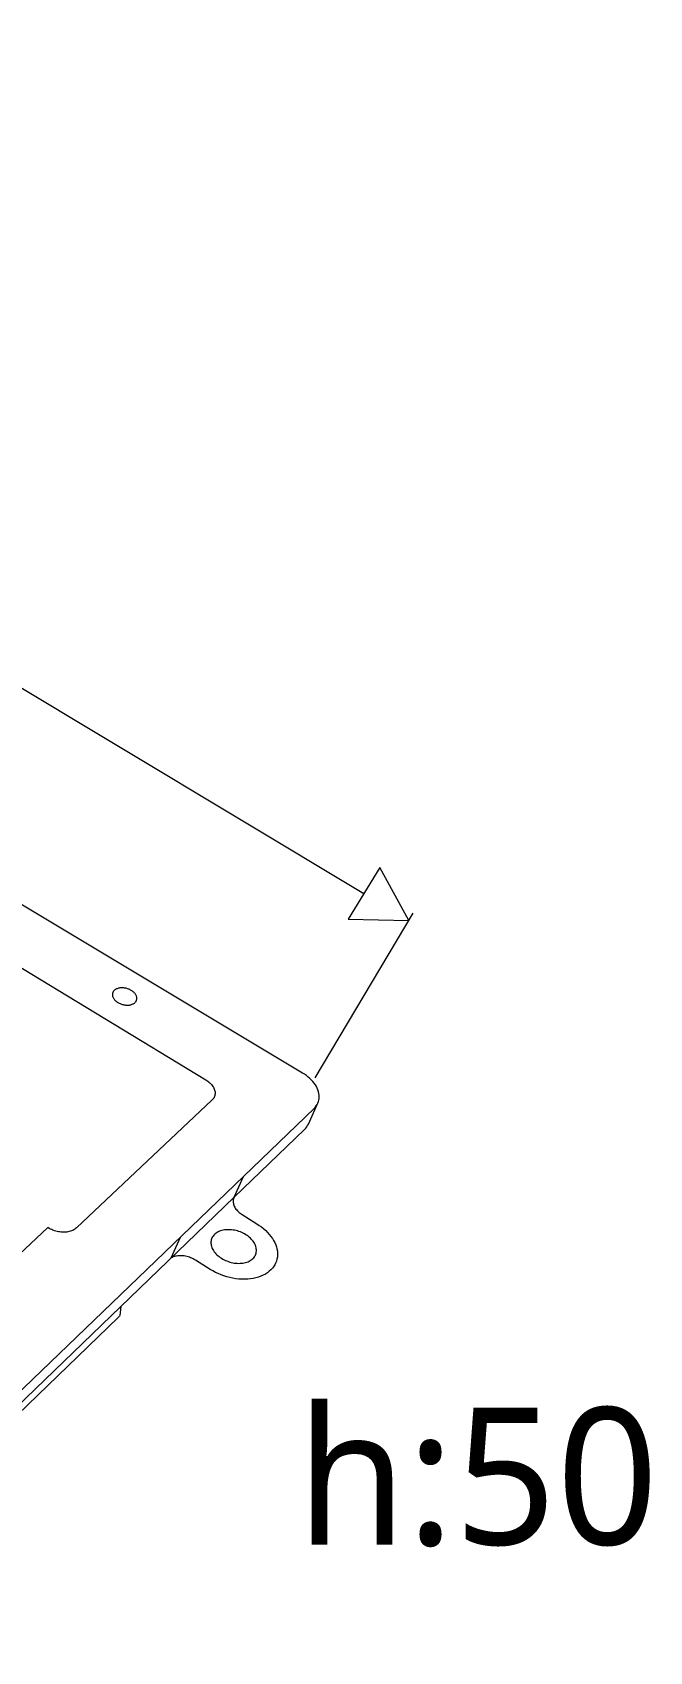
# Model space of a CAD drawing. Header units: millimetres. Extents: x 438 to 4638, y 478 to 3448.
# Drawn here: x 3071.9 to 3162.1, y 2264 to 2500.3 of the extents above; entities that cross this region are included whole.
import ezdxf

# ---------------------------------------------------------------- set-up
doc = ezdxf.new("R2010")
doc.units = ezdxf.units.MM
doc.styles.add('微軟正黑體-20', font='Microsoft JhengHei.ttf', dxfattribs={"height": 20})

msp = doc.modelspace()

# ---------------------------------------------------------------- linework, layer by layer
at = {"lineweight": 5}
for p, q in [((2910.53, 2500.31), (3120.37, 2374.65)), ((3111.41, 2348.43), (2892.52, 2479.52)), ((3113.24, 2347.72), (3127.56, 2371.74)), ((3067.77, 2365.34), (3097.27, 2347.43)), ((3083.63, 2360.03), (3083.62, 2359.95)), ((3083.62, 2359.95), (3083.62, 2359.87)), ((3083.62, 2359.87), (3083.62, 2359.78)), ((3083.62, 2359.78), (3083.63, 2359.7)), ((3083.65, 2360.1), (3083.63, 2360.03)), ((3083.63, 2359.7), (3083.65, 2359.62)), ((3083.67, 2360.18), (3083.65, 2360.1)), ((3083.65, 2359.62), (3083.68, 2359.54)), ((3083.71, 2360.25), (3083.67, 2360.18)), ((3083.68, 2359.54), (3083.72, 2359.45)), ((3083.75, 2360.32), (3083.71, 2360.25)), ((3083.72, 2359.45), (3083.76, 2359.37)), ((3083.79, 2360.39), (3083.75, 2360.32)), ((3083.76, 2359.37), (3083.81, 2359.29)), ((3083.85, 2360.45), (3083.79, 2360.39)), ((3083.81, 2359.29), (3083.86, 2359.21)), ((3083.91, 2360.51), (3083.85, 2360.45)), ((3083.86, 2359.21), (3083.93, 2359.13)), ((3083.98, 2360.56), (3083.91, 2360.51)), ((3083.93, 2359.13), (3084, 2359.06)), ((3084.05, 2360.62), (3083.98, 2360.56)), ((3084, 2359.06), (3084.07, 2358.99)), ((3084.13, 2360.66), (3084.05, 2360.62)), ((3084.07, 2358.99), (3084.15, 2358.91)), ((3084.21, 2360.71), (3084.13, 2360.66)), ((3084.15, 2358.91), (3084.24, 2358.85)), ((3084.3, 2360.74), (3084.21, 2360.71)), ((3084.24, 2358.85), (3084.33, 2358.78)), ((3084.4, 2360.78), (3084.3, 2360.74)), ((3084.33, 2358.78), (3084.43, 2358.72)), ((3084.49, 2360.81), (3084.4, 2360.78)), ((3084.43, 2358.72), (3084.53, 2358.66)), ((3084.6, 2360.83), (3084.49, 2360.81)), ((3084.53, 2358.66), (3084.63, 2358.61)), ((3084.7, 2360.85), (3084.6, 2360.83)), ((3084.63, 2358.61), (3084.74, 2358.56)), ((3084.81, 2360.86), (3084.7, 2360.85)), ((3084.74, 2358.56), (3084.85, 2358.52)), ((3084.92, 2360.87), (3084.81, 2360.86)), ((3085.04, 2360.87), (3084.92, 2360.87)), ((3085.15, 2360.87), (3085.04, 2360.87)), ((3085.27, 2360.86), (3085.15, 2360.87)), ((3085.38, 2360.84), (3085.27, 2360.86)), ((3085.5, 2360.82), (3085.38, 2360.84)), ((3085.62, 2360.8), (3085.5, 2360.82)), ((3085.73, 2360.77), (3085.62, 2360.8)), ((3085.85, 2360.73), (3085.73, 2360.77)), ((3085.96, 2360.69), (3085.85, 2360.73)), ((3086.07, 2360.65), (3085.96, 2360.69)), ((3086.18, 2360.6), (3086.07, 2360.65)), ((3086.28, 2360.55), (3086.18, 2360.6)), ((3086.38, 2360.49), (3086.28, 2360.55)), ((3086.48, 2360.43), (3086.38, 2360.49)), ((3086.57, 2360.37), (3086.48, 2360.43)), ((3086.65, 2360.3), (3086.57, 2360.37)), ((3086.6, 2358.51), (3086.68, 2358.55)), ((3086.73, 2360.23), (3086.65, 2360.3)), ((3086.68, 2358.55), (3086.76, 2358.6)), ((3086.81, 2360.16), (3086.73, 2360.23)), ((3086.76, 2358.6), (3086.84, 2358.65)), ((3086.88, 2360.08), (3086.81, 2360.16)), ((3086.84, 2358.65), (3086.9, 2358.7)), ((3086.94, 2360), (3086.88, 2360.08)), ((3086.9, 2358.7), (3086.96, 2358.76)), ((3087, 2359.92), (3086.94, 2360)), ((3086.96, 2358.76), (3087.02, 2358.83)), ((3087.05, 2359.84), (3087, 2359.92)), ((3087.02, 2358.83), (3087.07, 2358.89)), ((3087.09, 2359.76), (3087.05, 2359.84)), ((3087.07, 2358.89), (3087.11, 2358.96)), ((3087.13, 2359.68), (3087.09, 2359.76)), ((3087.11, 2358.96), (3087.14, 2359.04)), ((3087.15, 2359.6), (3087.13, 2359.68)), ((3087.14, 2359.04), (3087.16, 2359.11)), ((3087.17, 2359.51), (3087.15, 2359.6)), ((3087.16, 2359.11), (3087.18, 2359.19)), ((3087.19, 2359.43), (3087.17, 2359.51)), ((3087.18, 2359.19), (3087.19, 2359.27)), ((3087.19, 2359.35), (3087.19, 2359.43)), ((3087.19, 2359.27), (3087.19, 2359.35)), ((3084.85, 2358.52), (3084.96, 2358.48)), ((3084.96, 2358.48), (3085.07, 2358.44)), ((3085.07, 2358.44), (3085.19, 2358.41)), ((3085.19, 2358.41), (3085.31, 2358.39)), ((3085.31, 2358.39), (3085.42, 2358.37)), ((3085.42, 2358.37), (3085.54, 2358.35)), ((3085.54, 2358.35), (3085.66, 2358.34)), ((3085.66, 2358.34), (3085.77, 2358.34)), ((3085.77, 2358.34), (3085.89, 2358.34)), ((3085.89, 2358.34), (3086, 2358.35)), ((3086, 2358.35), (3086.11, 2358.36)), ((3086.11, 2358.36), (3086.21, 2358.38)), ((3086.21, 2358.38), (3086.32, 2358.4)), ((3086.32, 2358.4), (3086.42, 2358.43)), ((3086.42, 2358.43), (3086.51, 2358.47)), ((3086.51, 2358.47), (3086.6, 2358.51)), ((3097.27, 2347.43), (3097.43, 2347.33)), ((3097.43, 2347.33), (3097.58, 2347.23)), ((3097.58, 2347.23), (3097.72, 2347.11)), ((3097.72, 2347.11), (3097.86, 2347)), ((3097.86, 2347), (3097.98, 2346.87)), ((3097.98, 2346.87), (3098.09, 2346.75)), ((3098.09, 2346.75), (3098.2, 2346.62)), ((3111.7, 2348.25), (3111.41, 2348.43)), ((3111.98, 2348.05), (3111.7, 2348.25)), ((3112.24, 2347.85), (3111.98, 2348.05)), ((3112.49, 2347.63), (3112.24, 2347.85)), ((3112.71, 2347.41), (3112.49, 2347.63)), ((3112.92, 2347.18), (3112.71, 2347.41)), ((3113.11, 2346.94), (3112.92, 2347.18)), ((3113.28, 2346.7), (3113.11, 2346.94)), ((3098.17, 2344.46), (3078.36, 2325.84)), ((3098.27, 2344.56), (3098.17, 2344.46)), ((3098.2, 2346.62), (3098.29, 2346.49)), ((3098.35, 2344.66), (3098.27, 2344.56)), ((3098.29, 2346.49), (3098.38, 2346.35)), ((3098.43, 2344.78), (3098.35, 2344.66)), ((3098.38, 2346.35), (3098.45, 2346.22)), ((3098.49, 2344.89), (3098.43, 2344.78)), ((3098.45, 2346.22), (3098.51, 2346.08)), ((3098.54, 2345.01), (3098.49, 2344.89)), ((3098.51, 2346.08), (3098.56, 2345.94)), ((3098.58, 2345.14), (3098.54, 2345.01)), ((3098.56, 2345.94), (3098.59, 2345.81)), ((3098.61, 2345.27), (3098.58, 2345.14)), ((3098.59, 2345.81), (3098.62, 2345.67)), ((3098.62, 2345.4), (3098.61, 2345.27)), ((3098.62, 2345.67), (3098.63, 2345.53)), ((3098.63, 2345.53), (3098.62, 2345.4)), ((3113.43, 2346.46), (3113.28, 2346.7)), ((3113.56, 2346.21), (3113.43, 2346.46)), ((3113.66, 2345.96), (3113.56, 2346.21)), ((3113.75, 2345.71), (3113.66, 2345.96)), ((3113.74, 2344.26), (3113.8, 2344.49)), ((3113.8, 2345.46), (3113.75, 2345.71)), ((3113.84, 2345.21), (3113.8, 2345.46)), ((3113.8, 2344.49), (3113.84, 2344.72)), ((3113.85, 2344.96), (3113.84, 2345.21)), ((3113.84, 2344.72), (3113.85, 2344.96)), ((3113.09, 2343.24), (2899.74, 2138.35)), ((3112.25, 2340.99), (3113.54, 2343.82)), ((3113.09, 2343.24), (3113.26, 2343.42)), ((3113.26, 2343.42), (3113.41, 2343.62)), ((3113.41, 2343.62), (3113.54, 2343.82)), ((3113.54, 2343.82), (3113.65, 2344.03)), ((3113.65, 2344.03), (3113.74, 2344.26)), ((3111.68, 2340.19), (3101.42, 2330.31)), ((3111.68, 2340.19), (3111.86, 2340.37)), ((3111.86, 2340.37), (3112.01, 2340.57)), ((3112.01, 2340.57), (3112.14, 2340.77)), ((3112.14, 2340.77), (3112.25, 2340.99)), ((3101.42, 2330.31), (3102.78, 2333.34)), ((3101.42, 2330.31), (2899.52, 2135.97)), ((3101.37, 2330.19), (3101.32, 2330.07)), ((3101.42, 2330.31), (3101.37, 2330.19)), ((3101.28, 2329.81), (3101.27, 2329.68)), ((3101.27, 2329.68), (3101.28, 2329.54)), ((3101.29, 2329.94), (3101.28, 2329.81)), ((3101.28, 2329.54), (3101.3, 2329.4)), ((3101.32, 2330.07), (3101.29, 2329.94)), ((3101.3, 2329.4), (3101.33, 2329.27)), ((3101.33, 2329.27), (3101.38, 2329.13)), ((3101.38, 2329.13), (3101.43, 2328.99)), ((3101.43, 2328.99), (3101.5, 2328.85)), ((3101.5, 2328.85), (3101.58, 2328.72)), ((3101.58, 2328.72), (3101.67, 2328.58)), ((3101.67, 2328.58), (3101.78, 2328.45)), ((3101.78, 2328.45), (3101.89, 2328.33)), ((3101.89, 2328.33), (3102.01, 2328.2)), ((3102.01, 2328.2), (3102.14, 2328.08)), ((3102.14, 2328.08), (3102.28, 2327.97)), ((3102.28, 2327.97), (3102.43, 2327.86)), ((3102.43, 2327.86), (3102.59, 2327.76)), ((3074.2, 2325.87), (3068.35, 2320.39)), ((3074.38, 2325.76), (3074.2, 2325.87)), ((3074.56, 2325.66), (3074.38, 2325.76)), ((3074.75, 2325.58), (3074.56, 2325.66)), ((3074.94, 2325.5), (3074.75, 2325.58)), ((3075.14, 2325.42), (3074.94, 2325.5)), ((3077.82, 2325.47), (3077.66, 2325.41)), ((3077.97, 2325.55), (3077.82, 2325.47)), ((3078.11, 2325.64), (3077.97, 2325.55)), ((3078.24, 2325.73), (3078.11, 2325.64)), ((3078.36, 2325.84), (3078.24, 2325.73)), ((3099.8, 2325.5), (3099.61, 2325.45)), ((3099.99, 2325.53), (3099.8, 2325.5)), ((3100.19, 2325.56), (3099.99, 2325.53)), ((3100.4, 2325.57), (3100.19, 2325.56)), ((3100.61, 2325.57), (3100.4, 2325.57)), ((3100.82, 2325.57), (3100.61, 2325.57)), ((3101.04, 2325.55), (3100.82, 2325.57)), ((3101.25, 2325.52), (3101.04, 2325.55)), ((3101.47, 2325.49), (3101.25, 2325.52)), ((3101.69, 2325.44), (3101.47, 2325.49)), ((3102.59, 2327.76), (3104.74, 2326.42)), ((3104.74, 2326.42), (3105.08, 2326.2)), ((3105.08, 2326.2), (3105.41, 2325.96)), ((3105.41, 2325.96), (3105.73, 2325.7)), ((3105.73, 2325.7), (3106.02, 2325.44)), ((3075.34, 2325.36), (3075.14, 2325.42)), ((3075.54, 2325.31), (3075.34, 2325.36)), ((3075.74, 2325.27), (3075.54, 2325.31)), ((3075.95, 2325.24), (3075.74, 2325.27)), ((3076.15, 2325.21), (3075.95, 2325.24)), ((3076.35, 2325.2), (3076.15, 2325.21)), ((3076.55, 2325.2), (3076.35, 2325.2)), ((3076.75, 2325.21), (3076.55, 2325.2)), ((3076.95, 2325.23), (3076.75, 2325.21)), ((3077.13, 2325.26), (3076.95, 2325.23)), ((3077.32, 2325.3), (3077.13, 2325.26)), ((3077.49, 2325.35), (3077.32, 2325.3)), ((3077.66, 2325.41), (3077.49, 2325.35)), ((3092.23, 2321.46), (3093.55, 2324.48)), ((3098.04, 2323.93), (3098.02, 2323.78)), ((3098.02, 2323.78), (3098.02, 2323.62)), ((3098.02, 2323.62), (3098.03, 2323.47)), ((3098.03, 2323.47), (3098.06, 2323.31)), ((3098.07, 2324.08), (3098.04, 2323.93)), ((3098.06, 2323.31), (3098.1, 2323.15)), ((3098.11, 2324.23), (3098.07, 2324.08)), ((3098.1, 2323.15), (3098.15, 2322.98)), ((3098.17, 2324.37), (3098.11, 2324.23)), ((3098.24, 2324.51), (3098.17, 2324.37)), ((3098.33, 2324.64), (3098.24, 2324.51)), ((3098.43, 2324.76), (3098.33, 2324.64)), ((3098.54, 2324.87), (3098.43, 2324.76)), ((3098.66, 2324.98), (3098.54, 2324.87)), ((3098.79, 2325.08), (3098.66, 2324.98)), ((3098.94, 2325.18), (3098.79, 2325.08)), ((3099.09, 2325.26), (3098.94, 2325.18)), ((3099.26, 2325.33), (3099.09, 2325.26)), ((3099.43, 2325.4), (3099.26, 2325.33)), ((3099.61, 2325.45), (3099.43, 2325.4)), ((3101.9, 2325.38), (3101.69, 2325.44)), ((3102.11, 2325.31), (3101.9, 2325.38)), ((3102.32, 2325.24), (3102.11, 2325.31)), ((3102.53, 2325.15), (3102.32, 2325.24)), ((3102.73, 2325.05), (3102.53, 2325.15)), ((3102.92, 2324.95), (3102.73, 2325.05)), ((3103.11, 2324.84), (3102.92, 2324.95)), ((3103.29, 2324.72), (3103.11, 2324.84)), ((3103.46, 2324.6), (3103.29, 2324.72)), ((3103.62, 2324.47), (3103.46, 2324.6)), ((3103.78, 2324.33), (3103.62, 2324.47)), ((3103.92, 2324.19), (3103.78, 2324.33)), ((3104.05, 2324.04), (3103.92, 2324.19)), ((3104.17, 2323.89), (3104.05, 2324.04)), ((3104.28, 2323.73), (3104.17, 2323.89)), ((3104.37, 2323.58), (3104.28, 2323.73)), ((3104.46, 2323.42), (3104.37, 2323.58)), ((3104.53, 2323.26), (3104.46, 2323.42)), ((3104.58, 2323.1), (3104.53, 2323.26)), ((3106.02, 2325.44), (3106.3, 2325.17)), ((3106.3, 2325.17), (3106.55, 2324.88)), ((3106.55, 2324.88), (3106.79, 2324.59)), ((3106.79, 2324.59), (3107, 2324.3)), ((3107, 2324.3), (3107.18, 2323.99)), ((3107.18, 2323.99), (3107.34, 2323.69)), ((3107.34, 2323.69), (3107.48, 2323.38)), ((3107.48, 2323.38), (3107.58, 2323.07)), ((3092.37, 2321.53), (3092.23, 2321.46)), ((3092.52, 2321.59), (3092.37, 2321.53)), ((3092.68, 2321.65), (3092.52, 2321.59)), ((3092.84, 2321.69), (3092.68, 2321.65)), ((3093.01, 2321.72), (3092.84, 2321.69)), ((3093.19, 2321.75), (3093.01, 2321.72)), ((3093.37, 2321.76), (3093.19, 2321.75)), ((3093.55, 2321.77), (3093.37, 2321.76)), ((3093.73, 2321.76), (3093.55, 2321.77)), ((3093.92, 2321.75), (3093.73, 2321.76)), ((3094.11, 2321.73), (3093.92, 2321.75)), ((3094.3, 2321.7), (3094.11, 2321.73)), ((3094.49, 2321.66), (3094.3, 2321.7)), ((3094.68, 2321.61), (3094.49, 2321.66)), ((3094.87, 2321.55), (3094.68, 2321.61)), ((3095.05, 2321.48), (3094.87, 2321.55)), ((3095.23, 2321.4), (3095.05, 2321.48)), ((3095.41, 2321.32), (3095.23, 2321.4)), ((3095.57, 2321.23), (3095.41, 2321.32)), ((3095.74, 2321.13), (3095.57, 2321.23)), ((3097.9, 2319.77), (3095.74, 2321.13)), ((3098.15, 2322.98), (3098.22, 2322.82)), ((3098.22, 2322.82), (3098.3, 2322.66)), ((3098.3, 2322.66), (3098.4, 2322.51)), ((3098.4, 2322.51), (3098.5, 2322.35)), ((3098.5, 2322.35), (3098.62, 2322.2)), ((3098.62, 2322.2), (3098.75, 2322.05)), ((3098.75, 2322.05), (3098.9, 2321.91)), ((3098.9, 2321.91), (3099.05, 2321.77)), ((3099.05, 2321.77), (3099.21, 2321.64)), ((3099.21, 2321.64), (3099.38, 2321.51)), ((3099.38, 2321.51), (3099.56, 2321.39)), ((3099.56, 2321.39), (3099.75, 2321.28)), ((3099.75, 2321.28), (3099.95, 2321.18)), ((3099.95, 2321.18), (3100.15, 2321.08)), ((3100.15, 2321.08), (3100.35, 2321)), ((3100.35, 2321), (3100.56, 2320.92)), ((3100.56, 2320.92), (3100.78, 2320.85)), ((3100.78, 2320.85), (3100.99, 2320.79)), ((3100.99, 2320.79), (3101.21, 2320.74)), ((3101.21, 2320.74), (3101.43, 2320.7)), ((3102.89, 2320.73), (3103.08, 2320.78)), ((3103.08, 2320.78), (3103.26, 2320.83)), ((3103.26, 2320.83), (3103.44, 2320.9)), ((3103.44, 2320.9), (3103.6, 2320.97)), ((3103.6, 2320.97), (3103.76, 2321.06)), ((3103.76, 2321.06), (3103.9, 2321.15)), ((3103.9, 2321.15), (3104.04, 2321.25)), ((3104.04, 2321.25), (3104.16, 2321.36)), ((3104.16, 2321.36), (3104.27, 2321.48)), ((3104.27, 2321.48), (3104.37, 2321.6)), ((3104.37, 2321.6), (3104.45, 2321.73)), ((3104.45, 2321.73), (3104.52, 2321.87)), ((3104.52, 2321.87), (3104.58, 2322.01)), ((3104.62, 2322.94), (3104.58, 2323.1)), ((3104.58, 2322.01), (3104.62, 2322.16)), ((3104.65, 2322.78), (3104.62, 2322.94)), ((3104.62, 2322.16), (3104.65, 2322.31)), ((3104.67, 2322.62), (3104.65, 2322.78)), ((3104.65, 2322.31), (3104.66, 2322.46)), ((3104.66, 2322.46), (3104.67, 2322.62)), ((3107.58, 2320.97), (3107.47, 2320.69)), ((3107.58, 2323.07), (3107.67, 2322.76)), ((3107.66, 2321.25), (3107.58, 2320.97)), ((3107.72, 2321.54), (3107.66, 2321.25)), ((3107.67, 2322.76), (3107.72, 2322.45)), ((3107.72, 2322.45), (3107.75, 2322.14)), ((3107.75, 2321.84), (3107.72, 2321.54)), ((3107.75, 2322.14), (3107.75, 2321.84)), ((3098.28, 2319.55), (3097.9, 2319.77)), ((3098.67, 2319.34), (3098.28, 2319.55)), ((3099.07, 2319.15), (3098.67, 2319.34)), ((3099.49, 2318.97), (3099.07, 2319.15)), ((3099.92, 2318.82), (3099.49, 2318.97)), ((3100.35, 2318.69), (3099.92, 2318.82)), ((3100.79, 2318.57), (3100.35, 2318.69)), ((3101.23, 2318.48), (3100.79, 2318.57)), ((3101.67, 2318.41), (3101.23, 2318.48)), ((3101.43, 2320.7), (3101.65, 2320.68)), ((3101.65, 2320.68), (3101.86, 2320.66)), ((3102.1, 2318.37), (3101.67, 2318.41)), ((3101.86, 2320.66), (3102.08, 2320.65)), ((3102.08, 2320.65), (3102.29, 2320.66)), ((3102.29, 2320.66), (3102.49, 2320.67)), ((3102.49, 2320.67), (3102.7, 2320.69)), ((3102.7, 2320.69), (3102.89, 2320.73)), ((3103.8, 2318.4), (3103.39, 2318.36)), ((3104.2, 2318.46), (3103.8, 2318.4)), ((3104.59, 2318.55), (3104.2, 2318.46)), ((3104.96, 2318.65), (3104.59, 2318.55)), ((3105.32, 2318.78), (3104.96, 2318.65)), ((3105.65, 2318.93), (3105.32, 2318.78)), ((3105.97, 2319.1), (3105.65, 2318.93)), ((3106.26, 2319.28), (3105.97, 2319.1)), ((3106.53, 2319.49), (3106.26, 2319.28)), ((3106.78, 2319.71), (3106.53, 2319.49)), ((3106.99, 2319.93), (3106.78, 2319.71)), ((3107.18, 2320.17), (3106.99, 2319.93)), ((3107.34, 2320.43), (3107.18, 2320.17)), ((3107.47, 2320.69), (3107.34, 2320.43)), ((3102.54, 2318.34), (3102.1, 2318.37)), ((3102.97, 2318.34), (3102.54, 2318.34)), ((3103.39, 2318.36), (3102.97, 2318.34)), ((3084.85, 2314.36), (3084.73, 2313.05)), ((3084.48, 2312.74), (3065.56, 2294.5)), ((3084.58, 2312.84), (3084.48, 2312.74)), ((3084.66, 2312.95), (3084.58, 2312.84)), ((3084.73, 2313.05), (3084.66, 2312.95))]:
    msp.add_line(p, q, dxfattribs=at)
msp.add_lwpolyline([(3118.07, 2370.9), (3126.92, 2370.67), (3122.69, 2378.45)], close=True, dxfattribs=at)

# ---------------------------------------------------------------- texts
at = {"lineweight": 5, "insert": (3110.51, 2289.41), "char_height": 20, "width": 51.872, "attachment_point": 4, "style": '微軟正黑體-20'}
msp.add_mtext('h:50', dxfattribs=at)

doc.saveas('drawing.dxf')
